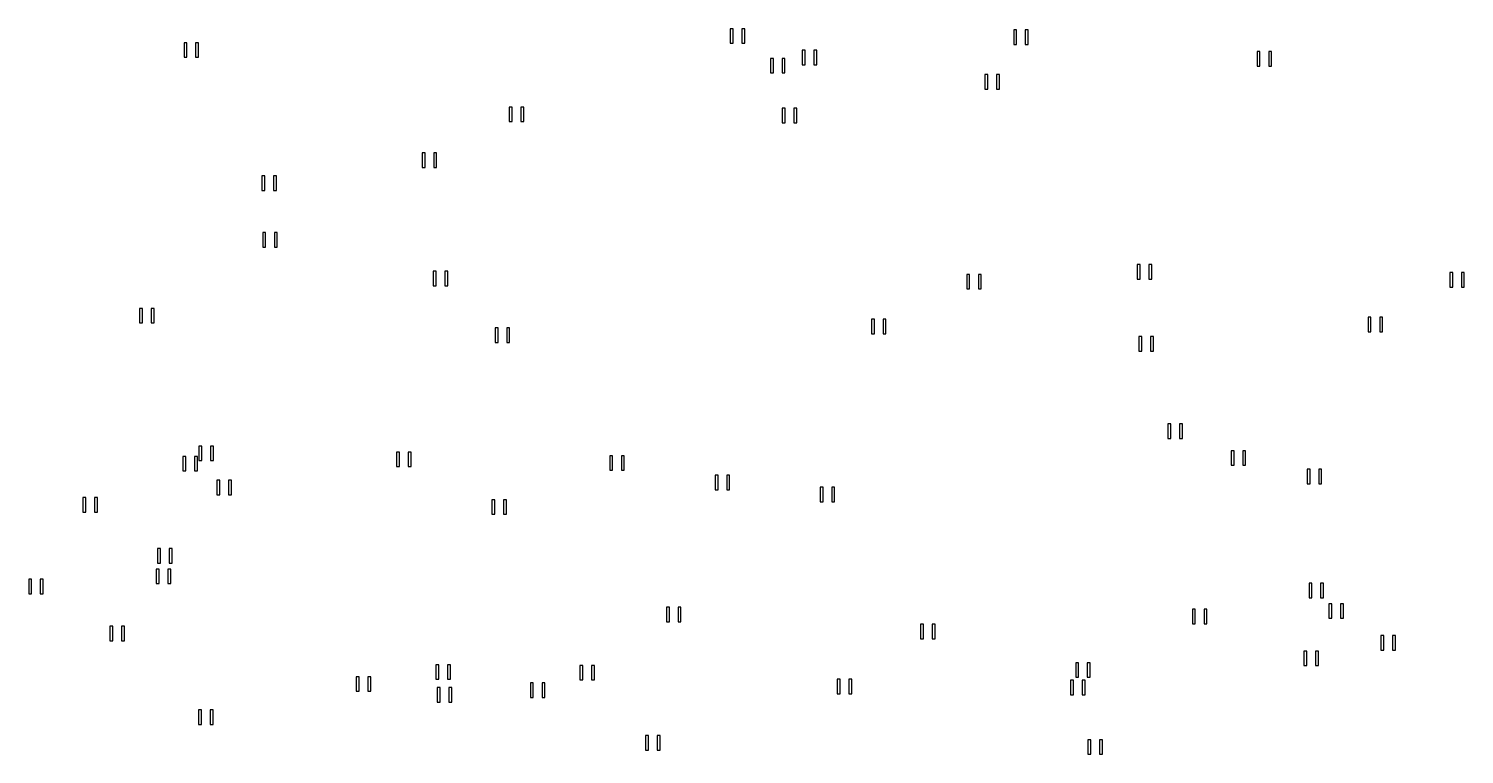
# Model space of a CAD drawing. Extents: x -38.1 to 38.1, y -38.1 to 38.1.
# Drawn here: x -23.88 to -14, y -4.9 to 0.1 of the extents above; entities that cross this region are included whole.
import ezdxf

# ---------------------------------------------------------------- set-up
doc = ezdxf.new("R2010")
doc.units = 0
doc.layers.add('Cut', color=7, linetype='CONTINUOUS')

msp = doc.modelspace()

# ---------------------------------------------------------------- linework, layer by layer
at = {"layer": 'Cut'}
for p, q in [((-19.03, 0.1), (-19.05, 0.1)), ((-19.05, 0.1), (-19.05, 0)), ((-19.03, 0), (-19.03, 0.1)), ((-18.95, 0.1), (-18.97, 0.1)), ((-18.97, 0.1), (-18.97, 0)), ((-18.95, 0), (-18.95, 0.1)), ((-22.7907, 0.003573), (-22.8107, 0.003573)), ((-22.8107, 0.003573), (-22.8107, -0.096427)), ((-22.7907, -0.096427), (-22.7907, 0.003573)), ((-22.7107, 0.003573), (-22.7307, 0.003573)), ((-22.7307, 0.003573), (-22.7307, -0.096427)), ((-22.7107, -0.096427), (-22.7107, 0.003573)), ((-19.05, 0), (-19.03, 0)), ((-18.97, 0), (-18.95, 0)), ((-17.0784, 0.09116), (-17.0984, 0.09116)), ((-17.0984, 0.09116), (-17.0984, -0.00884)), ((-17.0784, -0.00884), (-17.0784, 0.09116)), ((-16.9984, 0.09116), (-17.0184, 0.09116)), ((-17.0184, 0.09116), (-17.0184, -0.00884)), ((-16.9984, -0.00884), (-16.9984, 0.09116)), ((-22.8107, -0.096427), (-22.7907, -0.096427)), ((-22.7307, -0.096427), (-22.7107, -0.096427)), ((-18.5346, -0.04771), (-18.5546, -0.04771)), ((-18.5546, -0.04771), (-18.5546, -0.14771)), ((-18.5346, -0.14771), (-18.5346, -0.04771)), ((-18.4546, -0.04771), (-18.4746, -0.04771)), ((-18.4746, -0.04771), (-18.4746, -0.14771)), ((-18.4546, -0.14771), (-18.4546, -0.04771)), ((-17.0984, -0.00884), (-17.0784, -0.00884)), ((-17.0184, -0.00884), (-16.9984, -0.00884)), ((-15.4029, -0.05703), (-15.4229, -0.05703)), ((-15.4229, -0.05703), (-15.4229, -0.15703)), ((-15.4029, -0.15703), (-15.4029, -0.05703)), ((-15.3229, -0.05703), (-15.3429, -0.05703)), ((-15.3429, -0.05703), (-15.3429, -0.15703)), ((-15.3229, -0.15703), (-15.3229, -0.05703)), ((-18.7532, -0.10477), (-18.7732, -0.10477)), ((-18.7732, -0.10477), (-18.7732, -0.20477)), ((-18.7532, -0.20477), (-18.7532, -0.10477)), ((-18.6732, -0.10477), (-18.6932, -0.10477)), ((-18.6932, -0.10477), (-18.6932, -0.20477)), ((-18.6732, -0.20477), (-18.6732, -0.10477)), ((-18.5546, -0.14771), (-18.5346, -0.14771)), ((-18.4746, -0.14771), (-18.4546, -0.14771)), ((-15.4229, -0.15703), (-15.4029, -0.15703)), ((-15.3429, -0.15703), (-15.3229, -0.15703)), ((-18.7732, -0.20477), (-18.7532, -0.20477)), ((-18.6932, -0.20477), (-18.6732, -0.20477)), ((-17.2761, -0.21532), (-17.2961, -0.21532)), ((-17.2961, -0.21532), (-17.2961, -0.31532)), ((-17.2761, -0.31532), (-17.2761, -0.21532)), ((-17.1961, -0.21532), (-17.2161, -0.21532)), ((-17.2161, -0.21532), (-17.2161, -0.31532)), ((-17.1961, -0.31532), (-17.1961, -0.21532)), ((-17.2961, -0.31532), (-17.2761, -0.31532)), ((-17.2161, -0.31532), (-17.1961, -0.31532)), ((-20.5512, -0.43973), (-20.5712, -0.43973)), ((-20.5712, -0.43973), (-20.5712, -0.53973)), ((-20.5512, -0.53973), (-20.5512, -0.43973)), ((-20.4712, -0.43973), (-20.4912, -0.43973)), ((-20.4912, -0.43973), (-20.4912, -0.53973)), ((-20.4712, -0.53973), (-20.4712, -0.43973)), ((-18.672, -0.44817), (-18.692, -0.44817)), ((-18.692, -0.44817), (-18.692, -0.54817)), ((-18.672, -0.54817), (-18.672, -0.44817)), ((-18.592, -0.44817), (-18.612, -0.44817)), ((-18.612, -0.44817), (-18.612, -0.54817)), ((-18.592, -0.54817), (-18.592, -0.44817)), ((-20.5712, -0.53973), (-20.5512, -0.53973)), ((-20.4912, -0.53973), (-20.4712, -0.53973)), ((-18.692, -0.54817), (-18.672, -0.54817)), ((-18.612, -0.54817), (-18.592, -0.54817)), ((-21.1515, -0.75477), (-21.1715, -0.75477)), ((-21.1715, -0.75477), (-21.1715, -0.85477)), ((-21.1515, -0.85477), (-21.1515, -0.75477)), ((-21.0715, -0.75477), (-21.0915, -0.75477)), ((-21.0915, -0.75477), (-21.0915, -0.85477)), ((-21.0715, -0.85477), (-21.0715, -0.75477)), ((-21.1715, -0.85477), (-21.1515, -0.85477)), ((-21.0915, -0.85477), (-21.0715, -0.85477)), ((-22.254, -0.9141), (-22.274, -0.9141)), ((-22.274, -0.9141), (-22.274, -1.0141)), ((-22.254, -1.0141), (-22.254, -0.9141)), ((-22.174, -0.9141), (-22.194, -0.9141)), ((-22.194, -0.9141), (-22.194, -1.0141)), ((-22.174, -1.0141), (-22.174, -0.9141)), ((-22.274, -1.0141), (-22.254, -1.0141)), ((-22.194, -1.0141), (-22.174, -1.0141)), ((-22.2488, -1.3037), (-22.2688, -1.3037)), ((-22.2688, -1.3037), (-22.2688, -1.4037)), ((-22.2488, -1.4037), (-22.2488, -1.3037)), ((-22.1688, -1.3037), (-22.1888, -1.3037)), ((-22.1888, -1.3037), (-22.1888, -1.4037)), ((-22.1688, -1.4037), (-22.1688, -1.3037)), ((-22.2688, -1.4037), (-22.2488, -1.4037)), ((-22.1888, -1.4037), (-22.1688, -1.4037)), ((-21.0747, -1.5706), (-21.0947, -1.5706)), ((-21.0947, -1.5706), (-21.0947, -1.6706)), ((-21.0747, -1.6706), (-21.0747, -1.5706)), ((-20.9947, -1.5706), (-21.0147, -1.5706)), ((-21.0147, -1.5706), (-21.0147, -1.6706)), ((-20.9947, -1.6706), (-20.9947, -1.5706)), ((-16.2282, -1.5242), (-16.2482, -1.5242)), ((-16.2482, -1.5242), (-16.2482, -1.6242)), ((-16.2282, -1.6242), (-16.2282, -1.5242)), ((-16.1482, -1.5242), (-16.1682, -1.5242)), ((-16.1682, -1.5242), (-16.1682, -1.6242)), ((-16.1482, -1.6242), (-16.1482, -1.5242)), ((-14.0761, -1.5791), (-14.0961, -1.5791)), ((-14.0961, -1.5791), (-14.0961, -1.6791)), ((-14.0761, -1.6791), (-14.0761, -1.5791)), ((-13.9961, -1.5791), (-14.0161, -1.5791)), ((-14.0161, -1.5791), (-14.0161, -1.6791)), ((-13.9961, -1.6791), (-13.9961, -1.5791)), ((-21.0947, -1.6706), (-21.0747, -1.6706)), ((-21.0147, -1.6706), (-20.9947, -1.6706)), ((-17.4019, -1.5917), (-17.4219, -1.5917)), ((-17.4219, -1.5917), (-17.4219, -1.6917)), ((-17.4019, -1.6917), (-17.4019, -1.5917)), ((-17.3219, -1.5917), (-17.3419, -1.5917)), ((-17.3419, -1.5917), (-17.3419, -1.6917)), ((-17.3219, -1.6917), (-17.3219, -1.5917)), ((-16.2482, -1.6242), (-16.2282, -1.6242)), ((-16.1682, -1.6242), (-16.1482, -1.6242)), ((-14.0961, -1.6791), (-14.0761, -1.6791)), ((-14.0161, -1.6791), (-13.9961, -1.6791)), ((-17.4219, -1.6917), (-17.4019, -1.6917)), ((-17.3419, -1.6917), (-17.3219, -1.6917)), ((-23.0963, -1.8263), (-23.1163, -1.8263)), ((-23.1163, -1.8263), (-23.1163, -1.9263)), ((-23.0963, -1.9263), (-23.0963, -1.8263)), ((-23.0163, -1.8263), (-23.0363, -1.8263)), ((-23.0363, -1.8263), (-23.0363, -1.9263)), ((-23.0163, -1.9263), (-23.0163, -1.8263)), ((-23.1163, -1.9263), (-23.0963, -1.9263)), ((-23.0363, -1.9263), (-23.0163, -1.9263)), ((-20.649, -1.9603), (-20.669, -1.9603)), ((-20.669, -1.9603), (-20.669, -2.0603)), ((-20.649, -2.0603), (-20.649, -1.9603)), ((-20.569, -1.9603), (-20.589, -1.9603)), ((-20.589, -1.9603), (-20.589, -2.0603)), ((-20.569, -2.0603), (-20.569, -1.9603)), ((-18.0579, -1.9006), (-18.0779, -1.9006)), ((-18.0779, -1.9006), (-18.0779, -2.0006)), ((-18.0579, -2.0006), (-18.0579, -1.9006)), ((-17.9779, -1.9006), (-17.9979, -1.9006)), ((-17.9979, -1.9006), (-17.9979, -2.0006)), ((-17.9779, -2.0006), (-17.9779, -1.9006)), ((-14.6386, -1.8869), (-14.6586, -1.8869)), ((-14.6586, -1.8869), (-14.6586, -1.9869)), ((-14.6386, -1.9869), (-14.6386, -1.8869)), ((-14.5586, -1.8869), (-14.5786, -1.8869)), ((-14.5786, -1.8869), (-14.5786, -1.9869)), ((-14.5586, -1.9869), (-14.5586, -1.8869)), ((-20.669, -2.0603), (-20.649, -2.0603)), ((-20.589, -2.0603), (-20.569, -2.0603)), ((-18.0779, -2.0006), (-18.0579, -2.0006)), ((-17.9979, -2.0006), (-17.9779, -2.0006)), ((-16.2162, -2.0202), (-16.2362, -2.0202)), ((-16.2362, -2.0202), (-16.2362, -2.1202)), ((-16.2162, -2.1202), (-16.2162, -2.0202)), ((-16.1362, -2.0202), (-16.1562, -2.0202)), ((-16.1562, -2.0202), (-16.1562, -2.1202)), ((-16.1362, -2.1202), (-16.1362, -2.0202)), ((-14.6586, -1.9869), (-14.6386, -1.9869)), ((-14.5786, -1.9869), (-14.5586, -1.9869)), ((-16.2362, -2.1202), (-16.2162, -2.1202)), ((-16.1562, -2.1202), (-16.1362, -2.1202)), ((-16.0165, -2.6216), (-16.0365, -2.6216)), ((-16.0365, -2.6216), (-16.0365, -2.7216)), ((-16.0165, -2.7216), (-16.0165, -2.6216)), ((-15.9365, -2.6216), (-15.9565, -2.6216)), ((-15.9565, -2.6216), (-15.9565, -2.7216)), ((-15.9365, -2.7216), (-15.9365, -2.6216)), ((-16.0365, -2.7216), (-16.0165, -2.7216)), ((-15.9565, -2.7216), (-15.9365, -2.7216)), ((-22.7992, -2.8451), (-22.8192, -2.8451)), ((-22.8192, -2.8451), (-22.8192, -2.9451)), ((-22.7992, -2.9451), (-22.7992, -2.8451)), ((-22.7192, -2.8451), (-22.7392, -2.8451)), ((-22.7392, -2.8451), (-22.7392, -2.9451)), ((-22.7192, -2.9451), (-22.7192, -2.8451)), ((-22.6888, -2.774), (-22.7088, -2.774)), ((-22.7088, -2.774), (-22.7088, -2.874)), ((-22.6888, -2.874), (-22.6888, -2.774)), ((-22.6088, -2.774), (-22.6288, -2.774)), ((-22.6288, -2.774), (-22.6288, -2.874)), ((-22.6088, -2.874), (-22.6088, -2.774)), ((-21.3271, -2.8154), (-21.3471, -2.8154)), ((-21.3471, -2.8154), (-21.3471, -2.9154)), ((-21.3271, -2.9154), (-21.3271, -2.8154)), ((-21.2471, -2.8154), (-21.2671, -2.8154)), ((-21.2671, -2.8154), (-21.2671, -2.9154)), ((-21.2471, -2.9154), (-21.2471, -2.8154)), ((-19.8597, -2.8402), (-19.8797, -2.8402)), ((-19.8797, -2.8402), (-19.8797, -2.9402)), ((-19.8597, -2.9402), (-19.8597, -2.8402)), ((-19.7797, -2.8402), (-19.7997, -2.8402)), ((-19.7997, -2.8402), (-19.7997, -2.9402)), ((-19.7797, -2.9402), (-19.7797, -2.8402)), ((-15.5814, -2.8059), (-15.6014, -2.8059)), ((-15.6014, -2.8059), (-15.6014, -2.9059)), ((-15.5814, -2.9059), (-15.5814, -2.8059)), ((-15.5014, -2.8059), (-15.5214, -2.8059)), ((-15.5214, -2.8059), (-15.5214, -2.9059)), ((-15.5014, -2.9059), (-15.5014, -2.8059)), ((-22.8192, -2.9451), (-22.7992, -2.9451)), ((-22.7392, -2.9451), (-22.7192, -2.9451)), ((-22.7088, -2.874), (-22.6888, -2.874)), ((-22.6288, -2.874), (-22.6088, -2.874)), ((-21.3471, -2.9154), (-21.3271, -2.9154)), ((-21.2671, -2.9154), (-21.2471, -2.9154)), ((-19.8797, -2.9402), (-19.8597, -2.9402)), ((-19.7997, -2.9402), (-19.7797, -2.9402)), ((-15.6014, -2.9059), (-15.5814, -2.9059)), ((-15.5214, -2.9059), (-15.5014, -2.9059)), ((-15.0581, -2.9334), (-15.0781, -2.9334)), ((-15.0781, -2.9334), (-15.0781, -3.0334)), ((-15.0581, -3.0334), (-15.0581, -2.9334)), ((-14.9781, -2.9334), (-14.9981, -2.9334)), ((-14.9981, -2.9334), (-14.9981, -3.0334)), ((-14.9781, -3.0334), (-14.9781, -2.9334)), ((-22.5649, -3.0093), (-22.5849, -3.0093)), ((-22.5849, -3.0093), (-22.5849, -3.1093)), ((-22.5649, -3.1093), (-22.5649, -3.0093)), ((-22.4849, -3.0093), (-22.5049, -3.0093)), ((-22.5049, -3.0093), (-22.5049, -3.1093)), ((-22.4849, -3.1093), (-22.4849, -3.0093)), ((-19.1343, -2.9749), (-19.1543, -2.9749)), ((-19.1543, -2.9749), (-19.1543, -3.0749)), ((-19.1343, -3.0749), (-19.1343, -2.9749)), ((-19.0543, -2.9749), (-19.0743, -2.9749)), ((-19.0743, -2.9749), (-19.0743, -3.0749)), ((-19.0543, -3.0749), (-19.0543, -2.9749)), ((-18.4114, -3.0581), (-18.4314, -3.0581)), ((-18.4314, -3.0581), (-18.4314, -3.1581)), ((-18.4114, -3.1581), (-18.4114, -3.0581)), ((-18.3314, -3.0581), (-18.3514, -3.0581)), ((-18.3514, -3.0581), (-18.3514, -3.1581)), ((-18.3314, -3.1581), (-18.3314, -3.0581)), ((-15.0781, -3.0334), (-15.0581, -3.0334)), ((-14.9981, -3.0334), (-14.9781, -3.0334)), ((-23.4876, -3.1289), (-23.5076, -3.1289)), ((-23.5076, -3.1289), (-23.5076, -3.2289)), ((-23.4876, -3.2289), (-23.4876, -3.1289)), ((-23.4076, -3.1289), (-23.4276, -3.1289)), ((-23.4276, -3.1289), (-23.4276, -3.2289)), ((-23.4076, -3.2289), (-23.4076, -3.1289)), ((-22.5849, -3.1093), (-22.5649, -3.1093)), ((-22.5049, -3.1093), (-22.4849, -3.1093)), ((-20.6715, -3.1433), (-20.6915, -3.1433)), ((-20.6915, -3.1433), (-20.6915, -3.2433)), ((-20.6715, -3.2433), (-20.6715, -3.1433)), ((-20.5915, -3.1433), (-20.6115, -3.1433)), ((-20.6115, -3.1433), (-20.6115, -3.2433)), ((-20.5915, -3.2433), (-20.5915, -3.1433)), ((-19.1543, -3.0749), (-19.1343, -3.0749)), ((-19.0743, -3.0749), (-19.0543, -3.0749)), ((-18.4314, -3.1581), (-18.4114, -3.1581)), ((-18.3514, -3.1581), (-18.3314, -3.1581)), ((-23.5076, -3.2289), (-23.4876, -3.2289)), ((-23.4276, -3.2289), (-23.4076, -3.2289)), ((-20.6915, -3.2433), (-20.6715, -3.2433)), ((-20.6115, -3.2433), (-20.5915, -3.2433)), ((-22.9729, -3.4796), (-22.9929, -3.4796)), ((-22.9929, -3.4796), (-22.9929, -3.5796)), ((-22.9729, -3.5796), (-22.9729, -3.4796)), ((-22.8929, -3.4796), (-22.9129, -3.4796)), ((-22.9129, -3.4796), (-22.9129, -3.5796)), ((-22.8929, -3.5796), (-22.8929, -3.4796)), ((-22.9819, -3.6211), (-23.0019, -3.6211)), ((-23.0019, -3.6211), (-23.0019, -3.7211)), ((-22.9929, -3.5796), (-22.9729, -3.5796)), ((-22.9819, -3.7211), (-22.9819, -3.6211)), ((-22.9019, -3.6211), (-22.9219, -3.6211)), ((-22.9219, -3.6211), (-22.9219, -3.7211)), ((-22.9129, -3.5796), (-22.8929, -3.5796)), ((-22.9019, -3.7211), (-22.9019, -3.6211)), ((-23.8602, -3.6914), (-23.8802, -3.6914)), ((-23.8802, -3.6914), (-23.8802, -3.7914)), ((-23.8602, -3.7914), (-23.8602, -3.6914)), ((-23.7802, -3.6914), (-23.8002, -3.6914)), ((-23.8002, -3.6914), (-23.8002, -3.7914)), ((-23.7802, -3.7914), (-23.7802, -3.6914)), ((-23.0019, -3.7211), (-22.9819, -3.7211)), ((-22.9219, -3.7211), (-22.9019, -3.7211)), ((-15.0451, -3.7184), (-15.0651, -3.7184)), ((-15.0651, -3.7184), (-15.0651, -3.8184)), ((-15.0451, -3.8184), (-15.0451, -3.7184)), ((-14.9651, -3.7184), (-14.9851, -3.7184)), ((-14.9851, -3.7184), (-14.9851, -3.8184)), ((-14.9651, -3.8184), (-14.9651, -3.7184)), ((-23.8802, -3.7914), (-23.8602, -3.7914)), ((-23.8002, -3.7914), (-23.7802, -3.7914)), ((-15.0651, -3.8184), (-15.0451, -3.8184)), ((-14.9851, -3.8184), (-14.9651, -3.8184)), ((-19.4694, -3.8833), (-19.4894, -3.8833)), ((-19.4894, -3.8833), (-19.4894, -3.9833)), ((-19.4694, -3.9833), (-19.4694, -3.8833)), ((-19.3894, -3.8833), (-19.4094, -3.8833)), ((-19.4094, -3.8833), (-19.4094, -3.9833)), ((-19.3894, -3.9833), (-19.3894, -3.8833)), ((-15.848, -3.8978), (-15.868, -3.8978)), ((-15.868, -3.8978), (-15.868, -3.9978)), ((-15.848, -3.9978), (-15.848, -3.8978)), ((-15.768, -3.8978), (-15.788, -3.8978)), ((-15.788, -3.8978), (-15.788, -3.9978)), ((-15.768, -3.9978), (-15.768, -3.8978)), ((-14.9087, -3.8599), (-14.9287, -3.8599)), ((-14.9287, -3.8599), (-14.9287, -3.9599)), ((-14.9087, -3.9599), (-14.9087, -3.8599)), ((-14.8287, -3.8599), (-14.8487, -3.8599)), ((-14.8487, -3.8599), (-14.8487, -3.9599)), ((-14.8287, -3.9599), (-14.8287, -3.8599)), ((-23.3011, -4.0147), (-23.3211, -4.0147)), ((-23.3211, -4.0147), (-23.3211, -4.1147)), ((-23.3011, -4.1147), (-23.3011, -4.0147)), ((-23.2211, -4.0147), (-23.2411, -4.0147)), ((-23.2411, -4.0147), (-23.2411, -4.1147)), ((-23.2211, -4.1147), (-23.2211, -4.0147)), ((-19.4894, -3.9833), (-19.4694, -3.9833)), ((-19.4094, -3.9833), (-19.3894, -3.9833)), ((-17.7193, -4.0011), (-17.7393, -4.0011)), ((-17.7393, -4.0011), (-17.7393, -4.1011)), ((-17.7193, -4.1011), (-17.7193, -4.0011)), ((-17.6393, -4.0011), (-17.6593, -4.0011)), ((-17.6593, -4.0011), (-17.6593, -4.1011)), ((-17.6393, -4.1011), (-17.6393, -4.0011)), ((-15.868, -3.9978), (-15.848, -3.9978)), ((-15.788, -3.9978), (-15.768, -3.9978)), ((-14.9287, -3.9599), (-14.9087, -3.9599)), ((-14.8487, -3.9599), (-14.8287, -3.9599)), ((-23.3211, -4.1147), (-23.3011, -4.1147)), ((-23.2411, -4.1147), (-23.2211, -4.1147)), ((-17.7393, -4.1011), (-17.7193, -4.1011)), ((-17.6593, -4.1011), (-17.6393, -4.1011)), ((-14.5507, -4.0793), (-14.5707, -4.0793)), ((-14.5707, -4.0793), (-14.5707, -4.1793)), ((-14.5507, -4.1793), (-14.5507, -4.0793)), ((-14.4707, -4.0793), (-14.4907, -4.0793)), ((-14.4907, -4.0793), (-14.4907, -4.1793)), ((-14.4707, -4.1793), (-14.4707, -4.0793)), ((-15.0806, -4.1855), (-15.1006, -4.1855)), ((-15.1006, -4.1855), (-15.1006, -4.2855)), ((-15.0806, -4.2855), (-15.0806, -4.1855)), ((-15.0006, -4.1855), (-15.0206, -4.1855)), ((-15.0206, -4.1855), (-15.0206, -4.2855)), ((-15.0006, -4.2855), (-15.0006, -4.1855)), ((-14.5707, -4.1793), (-14.5507, -4.1793)), ((-14.4907, -4.1793), (-14.4707, -4.1793)), ((-21.0565, -4.2795), (-21.0765, -4.2795)), ((-21.0765, -4.2795), (-21.0765, -4.3795)), ((-21.0565, -4.3795), (-21.0565, -4.2795)), ((-20.9765, -4.2795), (-20.9965, -4.2795)), ((-20.9965, -4.2795), (-20.9965, -4.3795)), ((-20.9765, -4.3795), (-20.9765, -4.2795)), ((-20.0648, -4.2841), (-20.0848, -4.2841)), ((-20.0848, -4.2841), (-20.0848, -4.3841)), ((-20.0648, -4.3841), (-20.0648, -4.2841)), ((-19.9848, -4.2841), (-20.0048, -4.2841)), ((-20.0048, -4.2841), (-20.0048, -4.3841)), ((-19.9848, -4.3841), (-19.9848, -4.2841)), ((-16.6516, -4.266), (-16.6716, -4.266)), ((-16.6716, -4.266), (-16.6716, -4.366)), ((-16.6516, -4.366), (-16.6516, -4.266)), ((-16.5716, -4.266), (-16.5916, -4.266)), ((-16.5916, -4.266), (-16.5916, -4.366)), ((-16.5716, -4.366), (-16.5716, -4.266)), ((-15.1006, -4.2855), (-15.0806, -4.2855)), ((-15.0206, -4.2855), (-15.0006, -4.2855)), ((-21.6051, -4.3625), (-21.6251, -4.3625)), ((-21.6251, -4.3625), (-21.6251, -4.4625)), ((-21.6051, -4.4625), (-21.6051, -4.3625)), ((-21.5251, -4.3625), (-21.5451, -4.3625)), ((-21.5451, -4.3625), (-21.5451, -4.4625)), ((-21.5251, -4.4625), (-21.5251, -4.3625)), ((-21.0765, -4.3795), (-21.0565, -4.3795)), ((-21.0476, -4.4365), (-21.0676, -4.4365)), ((-21.0676, -4.4365), (-21.0676, -4.5365)), ((-21.0476, -4.5365), (-21.0476, -4.4365)), ((-20.9965, -4.3795), (-20.9765, -4.3795)), ((-20.9676, -4.4365), (-20.9876, -4.4365)), ((-20.9876, -4.4365), (-20.9876, -4.5365)), ((-20.9676, -4.5365), (-20.9676, -4.4365)), ((-20.4059, -4.4047), (-20.4259, -4.4047)), ((-20.4259, -4.4047), (-20.4259, -4.5047)), ((-20.4059, -4.5047), (-20.4059, -4.4047)), ((-20.3259, -4.4047), (-20.3459, -4.4047)), ((-20.3459, -4.4047), (-20.3459, -4.5047)), ((-20.3259, -4.5047), (-20.3259, -4.4047)), ((-20.0848, -4.3841), (-20.0648, -4.3841)), ((-20.0048, -4.3841), (-19.9848, -4.3841)), ((-18.2929, -4.3792), (-18.3129, -4.3792)), ((-18.3129, -4.3792), (-18.3129, -4.4792)), ((-18.2929, -4.4792), (-18.2929, -4.3792)), ((-18.2129, -4.3792), (-18.2329, -4.3792)), ((-18.2329, -4.3792), (-18.2329, -4.4792)), ((-18.2129, -4.4792), (-18.2129, -4.3792)), ((-16.6866, -4.3867), (-16.7066, -4.3867)), ((-16.7066, -4.3867), (-16.7066, -4.4867)), ((-16.6866, -4.4867), (-16.6866, -4.3867)), ((-16.6716, -4.366), (-16.6516, -4.366)), ((-16.6066, -4.3867), (-16.6266, -4.3867)), ((-16.6266, -4.3867), (-16.6266, -4.4867)), ((-16.6066, -4.4867), (-16.6066, -4.3867)), ((-16.5916, -4.366), (-16.5716, -4.366)), ((-21.6251, -4.4625), (-21.6051, -4.4625)), ((-21.5451, -4.4625), (-21.5251, -4.4625)), ((-21.0676, -4.5365), (-21.0476, -4.5365)), ((-20.9876, -4.5365), (-20.9676, -4.5365)), ((-20.4259, -4.5047), (-20.4059, -4.5047)), ((-20.3459, -4.5047), (-20.3259, -4.5047)), ((-18.3129, -4.4792), (-18.2929, -4.4792)), ((-18.2329, -4.4792), (-18.2129, -4.4792)), ((-16.7066, -4.4867), (-16.6866, -4.4867)), ((-16.6266, -4.4867), (-16.6066, -4.4867)), ((-22.6907, -4.5911), (-22.7107, -4.5911)), ((-22.7107, -4.5911), (-22.7107, -4.6911)), ((-22.6907, -4.6911), (-22.6907, -4.5911)), ((-22.6107, -4.5911), (-22.6307, -4.5911)), ((-22.6307, -4.5911), (-22.6307, -4.6911)), ((-22.6107, -4.6911), (-22.6107, -4.5911)), ((-22.7107, -4.6911), (-22.6907, -4.6911)), ((-22.6307, -4.6911), (-22.6107, -4.6911)), ((-19.6128, -4.7672), (-19.6328, -4.7672)), ((-19.6328, -4.7672), (-19.6328, -4.8672)), ((-19.6128, -4.8672), (-19.6128, -4.7672)), ((-19.5328, -4.7672), (-19.5528, -4.7672)), ((-19.5528, -4.7672), (-19.5528, -4.8672)), ((-19.5328, -4.8672), (-19.5328, -4.7672)), ((-16.5669, -4.7966), (-16.5869, -4.7966)), ((-16.5869, -4.7966), (-16.5869, -4.8966)), ((-16.5669, -4.8966), (-16.5669, -4.7966)), ((-16.4869, -4.7966), (-16.5069, -4.7966)), ((-16.5069, -4.7966), (-16.5069, -4.8966)), ((-16.4869, -4.8966), (-16.4869, -4.7966)), ((-19.6328, -4.8672), (-19.6128, -4.8672)), ((-19.5528, -4.8672), (-19.5328, -4.8672)), ((-16.5869, -4.8966), (-16.5669, -4.8966)), ((-16.5069, -4.8966), (-16.4869, -4.8966))]:
    msp.add_line(p, q, dxfattribs=at)

doc.saveas('drawing.dxf')
